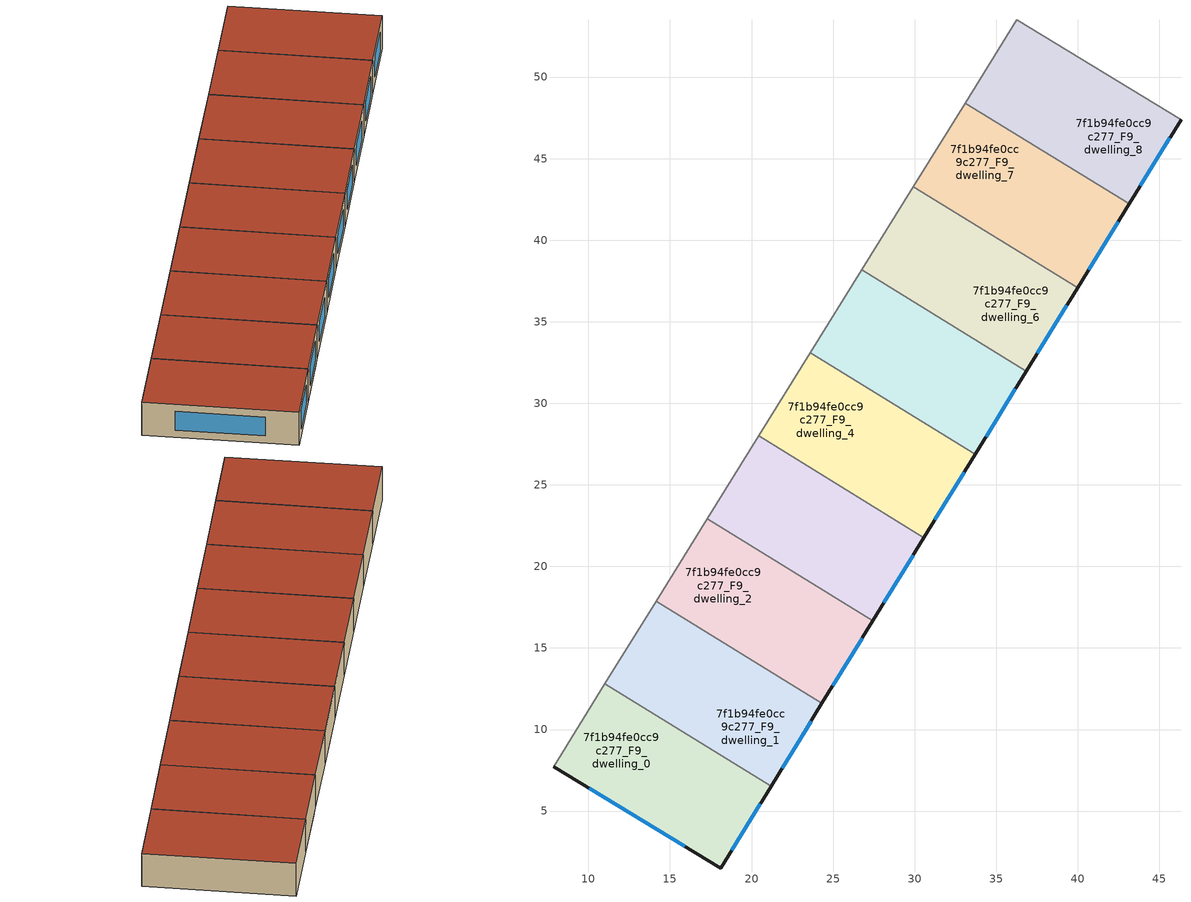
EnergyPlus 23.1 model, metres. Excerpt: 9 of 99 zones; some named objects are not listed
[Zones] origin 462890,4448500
7f1b94fe0cc9c277_F9_dwelling_0
 floor to 7f1b94fe0cc9c277_F8_dwelling_0 (EU_floor_Construction): 21.2,6.54 18.11,1.51 13.03,4.59 16.14,9.65 z27
 floor to 7f1b94fe0cc9c277_F8_dwelling_5 (EU_floor_Construction): 16.14,9.65 13.03,4.59 7.86,7.73 11.01,12.8 z27
 wall outside (EU_wall_Construction): 7.86,7.73 18.11,1.51 21.2,6.54 z27:30
 wall adiabatic (EU_wall_Construction): 11.01,12.8 7.86,7.73 z27:30
 wall to 7f1b94fe0cc9c277_F9_dwelling_1 (EU_wall_Construction): 21.2,6.54 11.01,12.8 z27:30
 window (EU_Window_Construction): 10.06,6.4 15.92,2.84 / 18.78,2.59 20.54,5.46 z27.64:29.36
 roof outside (EU_roof_Construction): 18.11,1.51 21.2,6.54 11.01,12.8 7.86,7.73 z30
7f1b94fe0cc9c277_F9_dwelling_1
 floor to 7f1b94fe0cc9c277_F8_dwelling_0 (EU_floor_Construction): 23.75,10.67 21.2,6.54 16.14,9.65 18.69,13.78 z27
 floor to 7f1b94fe0cc9c277_F8_dwelling_6 (EU_floor_Construction): 19.26,14.71 18.59,13.62 13.47,16.77 14.15,17.86 z27
 floor to 7f1b94fe0cc9c277_F8_dwelling_5 (EU_floor_Construction): 18.59,13.62 16.14,9.65 11.01,12.8 13.47,16.77 z27
 floor adiabatic (EU_floor_Construction): 24.32,11.6 23.75,10.67 18.69,13.78 19.26,14.71 z27
 wall outside (EU_wall_Construction): 21.2,6.54 24.32,11.6 z27:30
 wall adiabatic (EU_wall_Construction): 14.15,17.86 11.01,12.8 z27:30
 wall to 7f1b94fe0cc9c277_F9_dwelling_2 (EU_wall_Construction): 24.32,11.6 14.15,17.86 z27:30
 window (EU_Window_Construction): 21.87,7.62 23.65,10.52 z27.64:29.36
 roof outside (EU_roof_Construction): 21.2,6.54 24.32,11.6 14.15,17.86 11.01,12.8 z30
7f1b94fe0cc9c277_F9_dwelling_2
 floor to 7f1b94fe0cc9c277_F8_dwelling_6 (EU_floor_Construction): 22.38,19.79 19.26,14.71 14.15,17.86 17.29,22.92 z27
 floor adiabatic (EU_floor_Construction): 27.44,16.68 24.32,11.6 19.26,14.71 22.38,19.79 z27
 wall outside (EU_wall_Construction): 24.32,11.6 27.44,16.68 z27:30
 wall adiabatic (EU_wall_Construction): 17.29,22.92 14.15,17.86 z27:30
 wall to 7f1b94fe0cc9c277_F9_dwelling_3 (EU_wall_Construction): 27.44,16.68 17.29,22.92 z27:30
 window (EU_Window_Construction): 24.99,12.69 26.77,15.59 z27.64:29.36
 roof outside (EU_roof_Construction): 24.32,11.6 27.44,16.68 17.29,22.92 14.15,17.86 z30
7f1b94fe0cc9c277_F9_dwelling_3
 floor to 7f1b94fe0cc9c277_F8_dwelling_6 (EU_floor_Construction): 24.19,22.73 22.38,19.79 17.29,22.92 19.11,25.85 z27
 floor to 7f1b94fe0cc9c277_F8_dwelling_2 (EU_floor_Construction): 30.57,21.77 29.39,19.85 24.33,22.96 25.51,24.88 z27
 floor to 7f1b94fe0cc9c277_F8_dwelling_7 (EU_floor_Construction): 25.51,24.88 24.19,22.73 19.11,25.85 20.44,28 z27
 floor to 7f1b94fe0cc9c277_F8_dwelling_1 (EU_floor_Construction): 29.39,19.85 27.44,16.68 22.38,19.79 24.33,22.96 z27
 wall outside (EU_wall_Construction): 27.44,16.68 30.57,21.77 z27:30
 wall adiabatic (EU_wall_Construction): 20.44,28 17.29,22.92 z27:30
 wall to 7f1b94fe0cc9c277_F9_dwelling_4 (EU_wall_Construction): 30.57,21.77 20.44,28 z27:30
 window (EU_Window_Construction): 28.11,17.77 29.9,20.68 z27.64:29.36
 roof outside (EU_roof_Construction): 27.44,16.68 30.57,21.77 20.44,28 17.29,22.92 z30
7f1b94fe0cc9c277_F9_dwelling_4
 floor to 7f1b94fe0cc9c277_F8_dwelling_2 (EU_floor_Construction): 33.71,26.86 30.57,21.77 25.51,24.88 28.64,29.98 z27
 floor to 7f1b94fe0cc9c277_F8_dwelling_7 (EU_floor_Construction): 28.64,29.98 25.51,24.88 20.44,28 23.59,33.08 z27
 wall outside (EU_wall_Construction): 30.57,21.77 33.71,26.86 z27:30
 wall adiabatic (EU_wall_Construction): 23.59,33.08 20.44,28 z27:30
 wall to 7f1b94fe0cc9c277_F9_dwelling_5 (EU_wall_Construction): 33.71,26.86 23.59,33.08 z27:30
 window (EU_Window_Construction): 31.24,22.86 33.03,25.77 z27.64:29.36
 roof outside (EU_roof_Construction): 30.57,21.77 33.71,26.86 23.59,33.08 20.44,28 z30
7f1b94fe0cc9c277_F9_dwelling_5
 floor to 7f1b94fe0cc9c277_F8_dwelling_8 (EU_floor_Construction): 31.79,35.09 29.83,31.9 24.79,35 26.76,38.18 z27
 floor to 7f1b94fe0cc9c277_F8_dwelling_2 (EU_floor_Construction): 35.03,29.02 33.71,26.86 28.64,29.98 29.97,32.13 z27
 floor to 7f1b94fe0cc9c277_F8_dwelling_3 (EU_floor_Construction): 36.85,31.97 35.03,29.02 29.97,32.13 31.79,35.09 z27
 floor to 7f1b94fe0cc9c277_F8_dwelling_7 (EU_floor_Construction): 29.83,31.9 28.64,29.98 23.59,33.08 24.79,35 z27
 wall outside (EU_wall_Construction): 33.71,26.86 36.85,31.97 z27:30
 wall adiabatic (EU_wall_Construction): 26.76,38.18 23.59,33.08 z27:30
 wall to 7f1b94fe0cc9c277_F9_dwelling_6 (EU_wall_Construction): 36.85,31.97 26.76,38.18 z27:30
 window (EU_Window_Construction): 34.38,27.96 36.18,30.88 z27.64:29.36
 roof outside (EU_roof_Construction): 33.71,26.86 36.85,31.97 26.76,38.18 23.59,33.08 z30
7f1b94fe0cc9c277_F9_dwelling_6
 floor to 7f1b94fe0cc9c277_F8_dwelling_3 (EU_floor_Construction): 40,37.09 36.85,31.97 31.79,35.09 34.93,40.2 z27
 floor adiabatic (EU_floor_Construction): 34.93,40.2 31.79,35.09 26.76,38.18 29.92,43.29 z27
 wall outside (EU_wall_Construction): 36.85,31.97 40,37.09 z27:30
 wall adiabatic (EU_wall_Construction): 29.92,43.29 26.76,38.18 z27:30
 wall to 7f1b94fe0cc9c277_F9_dwelling_7 (EU_wall_Construction): 40,37.09 29.92,43.29 z27:30
 window (EU_Window_Construction): 37.52,33.07 39.32,36 z27.64:29.36
 roof outside (EU_roof_Construction): 36.85,31.97 40,37.09 29.92,43.29 26.76,38.18 z30
7f1b94fe0cc9c277_F9_dwelling_7
 floor to 7f1b94fe0cc9c277_F8_dwelling_9 (EU_floor_Construction): 38.09,45.33 35.51,41.15 30.51,44.22 33.1,48.4 z27
 floor to 7f1b94fe0cc9c277_F8_dwelling_3 (EU_floor_Construction): 40.68,38.2 40,37.09 34.93,40.2 35.62,41.31 z27
 floor to 7f1b94fe0cc9c277_F8_dwelling_4 (EU_floor_Construction): 43.15,42.22 40.68,38.2 35.62,41.31 38.09,45.33 z27
 floor to 7f1b94fe0cc9c277_F8_dwelling_8 (EU_floor_Construction): 35.51,41.15 34.93,40.2 29.92,43.29 30.51,44.22 z27
 wall outside (EU_wall_Construction): 40,37.09 43.15,42.22 z27:30
 wall adiabatic (EU_wall_Construction): 33.1,48.4 29.92,43.29 z27:30
 wall to 7f1b94fe0cc9c277_F9_dwelling_8 (EU_wall_Construction): 43.15,42.22 33.1,48.4 z27:30
 window (EU_Window_Construction): 40.67,38.19 42.47,41.12 z27.64:29.36
 roof outside (EU_roof_Construction): 40,37.09 43.15,42.22 33.1,48.4 29.92,43.29 z30
7f1b94fe0cc9c277_F9_dwelling_8
 floor to 7f1b94fe0cc9c277_F8_dwelling_4 (EU_floor_Construction): 46.33,47.39 43.15,42.22 38.09,45.33 41.25,50.47 z27
 floor to 7f1b94fe0cc9c277_F8_dwelling_9 (EU_floor_Construction): 41.25,50.47 38.09,45.33 33.1,48.4 36.26,53.5 z27
 wall outside (EU_wall_Construction): 43.15,42.22 46.33,47.39 z27:30
 wall adiabatic (EU_wall_Construction): 46.33,47.39 36.26,53.5 33.1,48.4 z27:30
 window (EU_Window_Construction): 43.83,43.33 45.65,46.28 z27.64:29.36
 roof outside (EU_roof_Construction): 43.15,42.22 46.33,47.39 36.26,53.5 33.1,48.4 z30
[Building]
EU S2 Campaign: North Axis=0; Terrain=City; Solar Distribution=FullExterior
[Site:Location]
Yerevan-Zvartnots.Intl.AP: Latitude=40.15; Longitude=44.383; Time Zone=4; Elevation=854
[SizingPeriod:WeatherFileDays]
AnnualSizingPeriod: Begin Month=1; Begin Day of Month=1; End Month=12; End Day of Month=31; Day of Week for Start Day=Monday; Use Weather File Daylight Saving Period=No; Use Weather File Rain and Snow Indicators=No
[MATERIAL]
EU_InternalMass_Material: Roughness=MediumRough; Thickness=0.1; Conductivity=1; Density=1800; Specific Heat=900; Thermal Absorptance=0.9; Solar Absorptance=0.7; Visible Absorptance=0.7
[MATERIAL:NOMASS] Roughness=MediumRough; Thermal Absorptance=0.9; Solar Absorptance=0.7; Visible Absorptance=0.7
Name | Thermal Resistance
EU_wall_NoMass | 1.05043
EU_roof_NoMass | 1.45357
EU_floor_NoMass | 0.478065
[WINDOWMATERIAL:SIMPLEGLAZINGSYSTEM]
EU_Window_SimpleGlazing: UFactor=2.5566; Solar Heat Gain Coefficient=0.75; Visible Transmittance=0.75
[CONSTRUCTION]
EU_wall_Construction: EU_wall_NoMass
EU_roof_Construction: EU_roof_NoMass
EU_floor_Construction: EU_floor_NoMass
EU_Window_Construction: EU_Window_SimpleGlazing
EU_InternalMass_Construction: EU_InternalMass_Material
[ZONE] Type=1; Multiplier=1; Ceiling Height=autocalculate; Floor Area=autocalculate; Part of Total Floor Area=Yes
Name | Volume
7f1b94fe0cc9c277_F9_dwelling_0 | 213.367
7f1b94fe0cc9c277_F9_dwelling_1 | 213.364
7f1b94fe0cc9c277_F9_dwelling_2 | 213.361
7f1b94fe0cc9c277_F9_dwelling_3 | 213.353
7f1b94fe0cc9c277_F9_dwelling_4 | 213.343
7f1b94fe0cc9c277_F9_dwelling_5 | 213.382
7f1b94fe0cc9c277_F9_dwelling_6 | 213.368
7f1b94fe0cc9c277_F9_dwelling_7 | 213.324
7f1b94fe0cc9c277_F9_dwelling_8 | 213.388
[INTERNALMASS] Construction=EU_InternalMass_Construction
Name | Zone or ZoneList | Surface Area
7f1b94fe0cc9c277_F9_dwelling_0_EU_InternalMass | 7f1b94fe0cc9c277_F9_dwelling_0 | 71.1223
7f1b94fe0cc9c277_F9_dwelling_1_EU_InternalMass | 7f1b94fe0cc9c277_F9_dwelling_1 | 71.1215
7f1b94fe0cc9c277_F9_dwelling_2_EU_InternalMass | 7f1b94fe0cc9c277_F9_dwelling_2 | 71.1204
7f1b94fe0cc9c277_F9_dwelling_3_EU_InternalMass | 7f1b94fe0cc9c277_F9_dwelling_3 | 71.1177
7f1b94fe0cc9c277_F9_dwelling_4_EU_InternalMass | 7f1b94fe0cc9c277_F9_dwelling_4 | 71.1144
7f1b94fe0cc9c277_F9_dwelling_5_EU_InternalMass | 7f1b94fe0cc9c277_F9_dwelling_5 | 71.1273
7f1b94fe0cc9c277_F9_dwelling_6_EU_InternalMass | 7f1b94fe0cc9c277_F9_dwelling_6 | 71.1228
7f1b94fe0cc9c277_F9_dwelling_7_EU_InternalMass | 7f1b94fe0cc9c277_F9_dwelling_7 | 71.1081
7f1b94fe0cc9c277_F9_dwelling_8_EU_InternalMass | 7f1b94fe0cc9c277_F9_dwelling_8 | 71.1292
[OTHEREQUIPMENT] Fuel Type=Electricity; Design Level Calculation Method=Watts/Area; Power per Zone Floor Area=1; Fraction Latent=0; Fraction Radiant=0; Fraction Lost=0; Carbon Dioxide Generation Rate=0; EndUse Subcategory=EU_Step8_InternalGains
Name | Zone or ZoneList or Space or SpaceList | Schedule
EU_Step8_InternalGain_7f1b94fe0cc9c277_F9_dwelling_0_f000 | 7f1b94fe0cc9c277_F9_dwelling_0 | EU_Step8_GainSchedule_7f1b94fe0cc9c277_F9_dwelling_0_f000
EU_Step8_InternalGain_7f1b94fe0cc9c277_F9_dwelling_1_f000 | 7f1b94fe0cc9c277_F9_dwelling_1 | EU_Step8_GainSchedule_7f1b94fe0cc9c277_F9_dwelling_1_f000
EU_Step8_InternalGain_7f1b94fe0cc9c277_F9_dwelling_2_f000 | 7f1b94fe0cc9c277_F9_dwelling_2 | EU_Step8_GainSchedule_7f1b94fe0cc9c277_F9_dwelling_2_f000
EU_Step8_InternalGain_7f1b94fe0cc9c277_F9_dwelling_3_f000 | 7f1b94fe0cc9c277_F9_dwelling_3 | EU_Step8_GainSchedule_7f1b94fe0cc9c277_F9_dwelling_3_f000
EU_Step8_InternalGain_7f1b94fe0cc9c277_F9_dwelling_4_f000 | 7f1b94fe0cc9c277_F9_dwelling_4 | EU_Step8_GainSchedule_7f1b94fe0cc9c277_F9_dwelling_4_f000
EU_Step8_InternalGain_7f1b94fe0cc9c277_F9_dwelling_5_f000 | 7f1b94fe0cc9c277_F9_dwelling_5 | EU_Step8_GainSchedule_7f1b94fe0cc9c277_F9_dwelling_5_f000
EU_Step8_InternalGain_7f1b94fe0cc9c277_F9_dwelling_6_f000 | 7f1b94fe0cc9c277_F9_dwelling_6 | EU_Step8_GainSchedule_7f1b94fe0cc9c277_F9_dwelling_6_f000
EU_Step8_InternalGain_7f1b94fe0cc9c277_F9_dwelling_7_f000 | 7f1b94fe0cc9c277_F9_dwelling_7 | EU_Step8_GainSchedule_7f1b94fe0cc9c277_F9_dwelling_7_f000
EU_Step8_InternalGain_7f1b94fe0cc9c277_F9_dwelling_8_f000 | 7f1b94fe0cc9c277_F9_dwelling_8 | EU_Step8_GainSchedule_7f1b94fe0cc9c277_F9_dwelling_8_f000
[ZONEVENTILATION:DESIGNFLOWRATE] Schedule=EU_AlwaysOn; Design Flow Rate Calculation Method=AirChanges/Hour; Air Changes per Hour=0.557805; Ventilation Type=Natural; Fan Pressure Rise=0; Fan Total Efficiency=1; Constant Term Coefficient=1; Temperature Term Coefficient=0; Velocity Term Coefficient=0; Velocity Squared Term Coefficient=0; Minimum Indoor Temperature=-100; Maximum Indoor Temperature=100; Delta Temperature=-100; Minimum Outdoor Temperature=-100; Maximum Outdoor Temperature=100; Maximum Wind Speed=40
Name | Zone or ZoneList or Space or SpaceList
EU_ConstantAir_7f1b94fe0cc9c277_F9_dwelling_0 | 7f1b94fe0cc9c277_F9_dwelling_0
EU_ConstantAir_7f1b94fe0cc9c277_F9_dwelling_1 | 7f1b94fe0cc9c277_F9_dwelling_1
EU_ConstantAir_7f1b94fe0cc9c277_F9_dwelling_2 | 7f1b94fe0cc9c277_F9_dwelling_2
EU_ConstantAir_7f1b94fe0cc9c277_F9_dwelling_3 | 7f1b94fe0cc9c277_F9_dwelling_3
EU_ConstantAir_7f1b94fe0cc9c277_F9_dwelling_4 | 7f1b94fe0cc9c277_F9_dwelling_4
EU_ConstantAir_7f1b94fe0cc9c277_F9_dwelling_5 | 7f1b94fe0cc9c277_F9_dwelling_5
EU_ConstantAir_7f1b94fe0cc9c277_F9_dwelling_6 | 7f1b94fe0cc9c277_F9_dwelling_6
EU_ConstantAir_7f1b94fe0cc9c277_F9_dwelling_7 | 7f1b94fe0cc9c277_F9_dwelling_7
EU_ConstantAir_7f1b94fe0cc9c277_F9_dwelling_8 | 7f1b94fe0cc9c277_F9_dwelling_8
[HVACTEMPLATE:ZONE:IDEALLOADSAIRSYSTEM] System Availability Schedule=EU_AlwaysOn; Maximum Heating Supply Air Temperature=50; Minimum Cooling Supply Air Temperature=13; Maximum Heating Supply Air Humidity Ratio=0.0156; Minimum Cooling Supply Air Humidity Ratio=0.0077; Heating Limit=NoLimit; Cooling Limit=NoLimit; Heating Availability Schedule=EU_AlwaysOn; Cooling Availability Schedule=EU_CoolingOff; Dehumidification Control Type=ConstantSensibleHeatRatio; Cooling Sensible Heat Ratio=0.7; Dehumidification Setpoint=60; Humidification Control Type=None; Humidification Setpoint=30; Outdoor Air Method=None; Outdoor Air Flow Rate per Person=0.00944; Outdoor Air Flow Rate per Zone Floor Area=0; Outdoor Air Flow Rate per Zone=0; Demand Controlled Ventilation Type=None; Outdoor Air Economizer Type=NoEconomizer; Heat Recovery Type=None; Sensible Heat Recovery Effectiveness=0.7; Latent Heat Recovery Effectiveness=0.65
Name | Template Thermostat
7f1b94fe0cc9c277_F9_dwelling_0 | EU_HeatOnly_7f1b94fe0cc9c277_F9_dwelling_0
7f1b94fe0cc9c277_F9_dwelling_1 | EU_HeatOnly_7f1b94fe0cc9c277_F9_dwelling_1
7f1b94fe0cc9c277_F9_dwelling_2 | EU_HeatOnly_7f1b94fe0cc9c277_F9_dwelling_2
7f1b94fe0cc9c277_F9_dwelling_3 | EU_HeatOnly_7f1b94fe0cc9c277_F9_dwelling_3
7f1b94fe0cc9c277_F9_dwelling_4 | EU_HeatOnly_7f1b94fe0cc9c277_F9_dwelling_4
7f1b94fe0cc9c277_F9_dwelling_5 | EU_HeatOnly_7f1b94fe0cc9c277_F9_dwelling_5
7f1b94fe0cc9c277_F9_dwelling_6 | EU_HeatOnly_7f1b94fe0cc9c277_F9_dwelling_6
7f1b94fe0cc9c277_F9_dwelling_7 | EU_HeatOnly_7f1b94fe0cc9c277_F9_dwelling_7
7f1b94fe0cc9c277_F9_dwelling_8 | EU_HeatOnly_7f1b94fe0cc9c277_F9_dwelling_8
[SIZING:ZONE] Zone Cooling Design Supply Air Temperature Input Method=SupplyAirTemperature; Zone Cooling Design Supply Air Temperature=13; Zone Heating Design Supply Air Temperature Input Method=SupplyAirTemperature; Zone Heating Design Supply Air Temperature=50; Zone Cooling Design Supply Air Humidity Ratio=0.008; Zone Heating Design Supply Air Humidity Ratio=0.008; Cooling Design Air Flow Method=DesignDay; Cooling Design Air Flow Rate=0; Cooling Minimum Air Flow per Zone Floor Area=0.000762; Cooling Minimum Air Flow=0; Cooling Minimum Air Flow Fraction=0.2; Heating Design Air Flow Method=DesignDay; Heating Design Air Flow Rate=0; Heating Maximum Air Flow per Zone Floor Area=0.002032; Heating Maximum Air Flow=0.141576; Heating Maximum Air Flow Fraction=0.3; Account for Dedicated Outdoor Air System=No; Dedicated Outdoor Air System Control Strategy=NeutralSupplyAir; Dedicated Outdoor Air Low Setpoint Temperature for Design=autosize; Dedicated Outdoor Air High Setpoint Temperature for Design=autosize; Zone Load Sizing Method=Sensible Load Only No Latent Load; Zone Latent Cooling Design Supply Air Humidity Ratio Input Method=HumidityRatioDifference; Zone Cooling Design Supply Air Humidity Ratio Difference=0.005; Zone Latent Heating Design Supply Air Humidity Ratio Input Method=HumidityRatioDifference; Zone Humidification Design Supply Air Humidity Ratio Difference=0.005
7f1b94fe0cc9c277_F9_dwelling_0; 7f1b94fe0cc9c277_F9_dwelling_1; 7f1b94fe0cc9c277_F9_dwelling_2; 7f1b94fe0cc9c277_F9_dwelling_3; 7f1b94fe0cc9c277_F9_dwelling_4; 7f1b94fe0cc9c277_F9_dwelling_5; 7f1b94fe0cc9c277_F9_dwelling_6; 7f1b94fe0cc9c277_F9_dwelling_7; 7f1b94fe0cc9c277_F9_dwelling_8
[SCHEDULE:CONSTANT]
Name | Hourly Value
EU_AlwaysOn | 1
EU_CoolingOff | 0
[SCHEDULE:FILE] Column Number=1; Rows to Skip at Top=0; Number of Hours of Data=8760; Column Separator=Comma; Interpolate to Timestep=No; Minutes per Item=60; Adjust Schedule for Daylight Savings=Yes
Name | File
EU_Step8_GainSchedule_7f1b94fe0cc9c277_F9_dwelling_0_f000 | ../../schedules/7f1b94fe0cc9c277/7f1b94fe0cc9c277_F9_dwelling_0_f000_gain.csv
EU_Step8_GainSchedule_7f1b94fe0cc9c277_F9_dwelling_1_f000 | ../../schedules/7f1b94fe0cc9c277/7f1b94fe0cc9c277_F9_dwelling_1_f000_gain.csv
EU_Step8_GainSchedule_7f1b94fe0cc9c277_F9_dwelling_2_f000 | ../../schedules/7f1b94fe0cc9c277/7f1b94fe0cc9c277_F9_dwelling_2_f000_gain.csv
EU_Step8_GainSchedule_7f1b94fe0cc9c277_F9_dwelling_3_f000 | ../../schedules/7f1b94fe0cc9c277/7f1b94fe0cc9c277_F9_dwelling_3_f000_gain.csv
EU_Step8_GainSchedule_7f1b94fe0cc9c277_F9_dwelling_4_f000 | ../../schedules/7f1b94fe0cc9c277/7f1b94fe0cc9c277_F9_dwelling_4_f000_gain.csv
EU_Step8_GainSchedule_7f1b94fe0cc9c277_F9_dwelling_5_f000 | ../../schedules/7f1b94fe0cc9c277/7f1b94fe0cc9c277_F9_dwelling_5_f000_gain.csv
EU_Step8_GainSchedule_7f1b94fe0cc9c277_F9_dwelling_6_f000 | ../../schedules/7f1b94fe0cc9c277/7f1b94fe0cc9c277_F9_dwelling_6_f000_gain.csv
EU_Step8_GainSchedule_7f1b94fe0cc9c277_F9_dwelling_7_f000 | ../../schedules/7f1b94fe0cc9c277/7f1b94fe0cc9c277_F9_dwelling_7_f000_gain.csv
EU_Step8_GainSchedule_7f1b94fe0cc9c277_F9_dwelling_8_f000 | ../../schedules/7f1b94fe0cc9c277/7f1b94fe0cc9c277_F9_dwelling_8_f000_gain.csv
